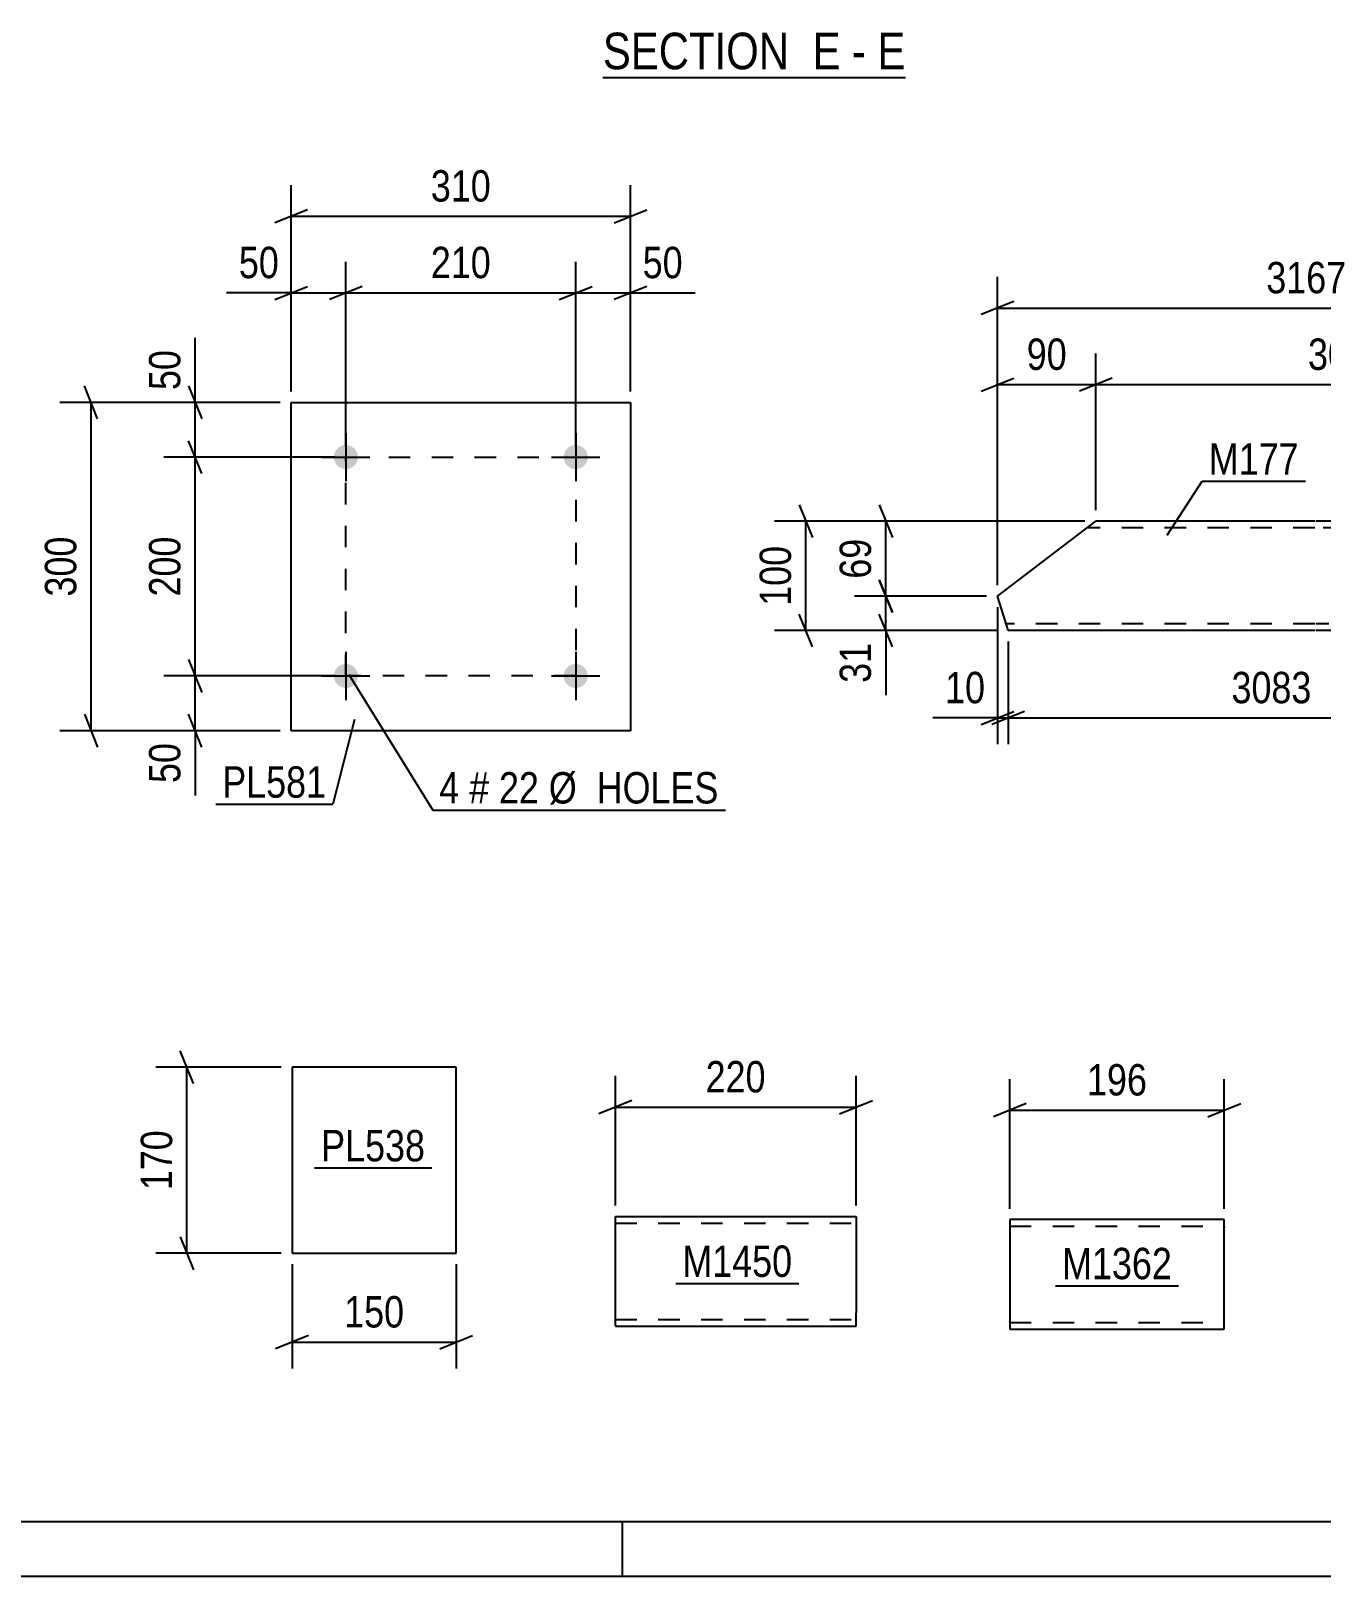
# Model space of a CAD drawing. Header units: millimetres. Extents: x 0 to 841, y 0 to 594.
# Drawn here: x 157 to 274.8, y 0 to 141.2 of the extents above; entities that cross this region are included whole.
import ezdxf

# ---------------------------------------------------------------- set-up
doc = ezdxf.new("R2010")
doc.units = ezdxf.units.MM
doc.linetypes.add('DXK_LINE_DOT2', pattern=[3.9198, 1.9599, -1.9599])
doc.styles.add('Arial Narrow', font='ARIALN.TTF', dxfattribs={"height": 0.2})

# ---------------------------------------------------------------- blocks, each defined once
blk = doc.blocks.new('Unknown-318885124-1133')
at = {"color": 5, "linetype": 'Continuous'}
for p, q in [((5, 5), (836, 5)), ((211, 0), (211, 5)), ((0, 0), (841, 0))]:
    blk.add_line(p, q, dxfattribs=at)
blk = doc.blocks.new('Unknown-318885124-15 - 6145')
at = {"color": 6, "linetype": 'Continuous'}
blk.add_line((209.22, 136.94), (236.87, 136.94), dxfattribs=at)
at = {"color": 0, "linetype": 'Continuous'}
for points in [[(227.33, 137.69), (227.33, 141.19), (209.22, 141.19), (209.22, 137.69)], [(230.93, 137.69), (230.93, 141.19), (228.38, 141.19), (228.38, 137.69)], [(233.26, 137.69), (233.26, 141.19), (231.98, 141.19), (231.98, 137.69)], [(236.87, 137.69), (236.87, 141.19), (234.31, 141.19), (234.31, 137.69)]]:
    blk.add_wipeout(points, dxfattribs=at)
at = {"color": 7, "linetype": 'Continuous', "style": 'Arial Narrow'}
for s, p in [('SECTION ', (209.22, 137.69)), ('E', (228.38, 137.69)), ('E', (234.31, 137.69)), ('-', (231.98, 137.69))]:
    blk.add_text(s, height=3.34, dxfattribs=at).set_placement(p)
blk = doc.blocks.new('Part-318885124-1617 - 1603')
at = {"color": 2, "linetype": 'Continuous'}
for p, q in [((195.82, 46.5), (180.82, 46.5)), ((180.82, 46.5), (180.82, 29.5)), ((195.82, 29.5), (195.82, 46.5)), ((180.82, 29.5), (195.82, 29.5))]:
    blk.add_line(p, q, dxfattribs=at)
blk = doc.blocks.new('Part-318885124-3892 - 3886')
at = {"color": 2, "linetype": 'Continuous'}
for p, q in [((245.28, 89.54), (254.27, 96.4)), ((274.27, 96.4), (254.27, 96.4)), ((300.34, 96.4), (274.37, 96.4)), ((300.34, 96.4), (301.71, 92)), ((301.71, 92), (294.37, 86.4)), ((246.15, 86.75), (245.28, 89.54)), ((246.23, 86.49), (246.15, 86.75)), ((246.26, 86.4), (246.23, 86.49)), ((274.27, 86.4), (246.26, 86.4)), ((294.37, 86.4), (274.37, 86.4))]:
    blk.add_line(p, q, dxfattribs=at)
at = {"color": 7, "linetype": 'DXK_LINE_DOT2'}
for p, q in [((274.27, 95.8), (253.48, 95.8)), ((300.53, 95.8), (274.37, 95.8)), ((246.05, 87.05), (246.02, 87.14)), ((274.27, 87), (246.07, 87)), ((295.16, 87), (274.37, 87))]:
    blk.add_line(p, q, dxfattribs=at)
blk = doc.blocks.new('Part-318885124-4187 - 4183')
at = {"color": 2, "linetype": 'Continuous'}
for p, q in [((246.4, 32.57), (246.4, 22.66)), ((266, 32.57), (246.4, 32.57)), ((266, 23.77), (266, 32.57)), ((246.4, 22.66), (246.4, 22.57)), ((266, 22.57), (266, 23.77)), ((246.4, 22.57), (266, 22.57))]:
    blk.add_line(p, q, dxfattribs=at)
at = {"color": 7, "linetype": 'DXK_LINE_DOT2'}
for p, q in [((246.4, 31.97), (266, 31.97)), ((266, 31.93), (266, 31.97)), ((266, 31.97), (266, 31.93)), ((266, 31.83), (266, 31.93)), ((266, 31.93), (266, 31.83)), ((246.4, 23.17), (246.4, 23.22)), ((246.4, 23.17), (266, 23.17)), ((266, 23.22), (266, 23.54)), ((266, 23.17), (266, 23.22))]:
    blk.add_line(p, q, dxfattribs=at)
blk = doc.blocks.new('Part-318885124-4209 - 4203')
at = {"color": 2, "linetype": 'Continuous'}
for p, q in [((180.74, 77.25), (180.74, 107.25)), ((180.74, 107.25), (211.74, 107.25)), ((211.74, 107.25), (211.74, 77.25)), ((211.74, 77.25), (180.74, 77.25))]:
    blk.add_line(p, q, dxfattribs=at)
blk = doc.blocks.new('Bolt-318885124-4242 - 4203')
at = {"linetype": 'Continuous'}
for points in [[(186.84, 82.25, -1), (184.64, 82.25, -1)], [(207.84, 82.25, -1), (205.64, 82.25, -1)]]:
    blk.add_hatch(color=1, dxfattribs=at).paths.add_polyline_path(points)
at = {"color": 1, "linetype": 'Continuous'}
for p, q in [((185.74, 84.45), (185.74, 80.05)), ((206.74, 84.45), (206.74, 80.05)), ((183.54, 82.25), (187.94, 82.25)), ((204.54, 82.25), (208.94, 82.25))]:
    blk.add_line(p, q, dxfattribs=at)
blk = doc.blocks.new('Bolt-318885124-4247 - 4203')
at = {"linetype": 'Continuous'}
for points in [[(186.84, 102.25, -1), (184.64, 102.25, -1)], [(207.84, 102.25, -1), (205.64, 102.25, -1)]]:
    blk.add_hatch(color=1, dxfattribs=at).paths.add_polyline_path(points)
at = {"color": 1, "linetype": 'Continuous'}
for p, q in [((185.74, 104.45), (185.74, 100.05)), ((206.74, 104.45), (206.74, 100.05)), ((183.54, 102.25), (187.94, 102.25)), ((204.54, 102.25), (208.94, 102.25))]:
    blk.add_line(p, q, dxfattribs=at)
blk = doc.blocks.new('Part-318885124-4417 - 4413')
at = {"color": 2, "linetype": 'Continuous'}
for p, q in [((210.36, 32.85), (232.35, 32.85)), ((210.36, 22.94), (210.36, 32.85)), ((232.35, 32.85), (232.35, 24.05)), ((232.35, 22.85), (232.35, 24.05)), ((210.36, 22.94), (210.36, 22.85)), ((210.36, 22.85), (232.35, 22.85))]:
    blk.add_line(p, q, dxfattribs=at)
at = {"color": 7, "linetype": 'DXK_LINE_DOT2'}
for p, q in [((210.36, 32.25), (232.35, 32.25)), ((210.36, 23.45), (210.36, 23.5)), ((210.36, 23.45), (232.35, 23.45)), ((232.35, 23.5), (232.35, 23.82)), ((232.35, 23.45), (232.35, 23.5))]:
    blk.add_line(p, q, dxfattribs=at)
blk = doc.blocks.new('Rectangle-318885124-4356 - 4203')
at = {"color": 1, "linetype": 'DXK_LINE_DOT2'}
blk.add_lwpolyline([(185.74, 102.25), (206.74, 102.25), (206.74, 82.25), (185.74, 82.25), (185.74, 102.25)], close=True, dxfattribs=at)
blk = doc.blocks.new('StraightDimension-318885124-1619 - 1603')
at = {"color": 7, "linetype": 'Continuous'}
for p, q in [((180.82, 28.5), (180.82, 18.97)), ((195.82, 28.5), (195.82, 18.97)), ((182.32, 21.97), (179.32, 20.77)), ((180.82, 21.37), (195.82, 21.37)), ((194.32, 20.77), (197.32, 21.97))]:
    blk.add_line(p, q, dxfattribs=at)
at = {"color": 0}
blk.add_wipeout([(191.66, 22.12), (191.66, 26.32), (184.98, 26.32), (184.98, 22.12)], dxfattribs=at)
at = {"color": 3, "style": 'Arial Narrow'}
blk.add_text('150', height=2.863, dxfattribs=at).set_placement((185.58, 22.72))
blk = doc.blocks.new('StraightDimension-318885124-1630 - 1603')
at = {"color": 7, "linetype": 'Continuous'}
for p, q in [((171.81, 45), (170.61, 48)), ((179.82, 46.5), (168.36, 46.5)), ((171.21, 29.5), (171.21, 46.5)), ((170.61, 31), (171.81, 28)), ((179.82, 29.5), (168.36, 29.5))]:
    blk.add_line(p, q, dxfattribs=at)
at = {"color": 0}
blk.add_wipeout([(170.46, 41.35), (166.26, 41.35), (166.26, 34.66), (170.46, 34.66)], dxfattribs=at)
at = {"color": 3, "style": 'Arial Narrow'}
blk.add_text('170', height=2.863, rotation=90.0002, dxfattribs=at).set_placement((169.86, 35.26))
blk = doc.blocks.new('StraightDimension-318885124-3895 - 3886')
at = {"color": 7, "linetype": 'Continuous'}
for p, q in [((227.16, 97.9), (228.36, 94.9)), ((253.27, 96.4), (224.91, 96.4)), ((227.76, 86.4), (227.76, 96.4)), ((228.36, 84.9), (227.16, 87.9)), ((245.26, 86.4), (224.91, 86.4))]:
    blk.add_line(p, q, dxfattribs=at)
at = {"color": 0}
blk.add_wipeout([(227.01, 94.74), (222.81, 94.74), (222.81, 88.06), (227.01, 88.06)], dxfattribs=at)
at = {"color": 3, "style": 'Arial Narrow'}
blk.add_text('100', height=2.863, rotation=90.0002, dxfattribs=at).set_placement((226.41, 88.66))
blk = doc.blocks.new('StraightDimension-318885124-3977 - 3886')
at = {"color": 7, "linetype": 'Continuous'}
for p, q in [((245.28, 88.54), (245.28, 76.01)), ((246.26, 85.4), (246.26, 76.01)), ((245.28, 78.41), (239.37, 78.41)), ((245.28, 78.41), (239.37, 78.41)), ((243.78, 77.81), (246.78, 79.01)), ((247.76, 79.01), (244.76, 77.81)), ((245.28, 78.41), (246.26, 78.41))]:
    blk.add_line(p, q, dxfattribs=at)
at = {"color": 0}
blk.add_wipeout([(244.75, 79.16), (244.75, 83.36), (239.89, 83.36), (239.89, 79.16)], dxfattribs=at)
at = {"color": 3, "style": 'Arial Narrow'}
blk.add_text('10', height=2.863, dxfattribs=at).set_placement((240.49, 79.76))
blk = doc.blocks.new('StraightDimension-318885124-4011 - 3886')
at = {"color": 7, "linetype": 'Continuous'}
for p, q in [((246.26, 85.4), (246.26, 76.01)), ((294.37, 85.4), (294.37, 76.01)), ((247.76, 79.01), (244.76, 77.81)), ((246.26, 78.41), (294.37, 78.41)), ((292.87, 77.81), (295.87, 79.01))]:
    blk.add_line(p, q, dxfattribs=at)
at = {"color": 0}
blk.add_wipeout([(274.57, 79.16), (274.57, 83.36), (266.06, 83.36), (266.06, 79.16)], dxfattribs=at)
at = {"color": 3, "style": 'Arial Narrow'}
blk.add_text('3083', height=2.863, dxfattribs=at).set_placement((266.66, 79.76))
blk = doc.blocks.new('StraightDimension-318885124-4036 - 3886')
at = {"color": 7, "linetype": 'Continuous'}
for p, q in [((234.47, 97.9), (235.67, 94.9)), ((253.27, 96.4), (232.22, 96.4)), ((235.07, 89.54), (235.07, 96.4)), ((235.67, 88.04), (234.47, 91.04)), ((244.28, 89.54), (232.22, 89.54))]:
    blk.add_line(p, q, dxfattribs=at)
at = {"color": 0}
blk.add_wipeout([(234.32, 95.4), (230.12, 95.4), (230.12, 90.54), (234.32, 90.54)], dxfattribs=at)
at = {"color": 3, "style": 'Arial Narrow'}
blk.add_text('69', height=2.863, rotation=90.0002, dxfattribs=at).set_placement((233.72, 91.14))
blk = doc.blocks.new('StraightDimension-318885124-4060 - 3886')
at = {"color": 7, "linetype": 'Continuous'}
for p, q in [((234.47, 91.04), (235.67, 88.04)), ((244.28, 89.54), (232.22, 89.54)), ((235.07, 86.4), (235.07, 89.54)), ((235.67, 84.9), (234.47, 87.9)), ((245.26, 86.4), (232.22, 86.4)), ((235.07, 86.4), (235.07, 80.49)), ((235.07, 86.4), (235.07, 80.49))]:
    blk.add_line(p, q, dxfattribs=at)
at = {"color": 0}
blk.add_wipeout([(234.32, 85.87), (230.12, 85.87), (230.12, 81.02), (234.32, 81.02)], dxfattribs=at)
at = {"color": 3, "style": 'Arial Narrow'}
blk.add_text('31', height=2.863, rotation=90.0002, dxfattribs=at).set_placement((233.72, 81.62))
blk = doc.blocks.new('StraightDimension-318885124-4144 - 3886')
at = {"color": 7, "linetype": 'Continuous'}
for p, q in [((245.28, 90.54), (245.28, 118.72)), ((301.71, 93), (301.71, 118.72)), ((246.78, 116.47), (243.78, 115.27)), ((245.28, 115.87), (301.71, 115.87)), ((300.21, 115.27), (303.21, 116.47))]:
    blk.add_line(p, q, dxfattribs=at)
at = {"color": 0}
blk.add_wipeout([(277.75, 116.62), (277.75, 120.82), (269.24, 120.82), (269.24, 116.62)], dxfattribs=at)
at = {"color": 3, "style": 'Arial Narrow'}
blk.add_text('3167', height=2.863, dxfattribs=at).set_placement((269.84, 117.22))
blk = doc.blocks.new('StraightDimension-318885124-4102 - 3886')
at = {"color": 7, "linetype": 'Continuous'}
for p, q in [((254.27, 97.4), (254.27, 111.72)), ((300.34, 97.4), (300.34, 111.72)), ((255.77, 109.47), (252.77, 108.27)), ((254.27, 108.87), (300.34, 108.87)), ((298.84, 108.27), (301.84, 109.47))]:
    blk.add_line(p, q, dxfattribs=at)
at = {"color": 0}
blk.add_wipeout([(281.56, 109.62), (281.56, 113.82), (273.05, 113.82), (273.05, 109.62)], dxfattribs=at)
at = {"color": 3, "style": 'Arial Narrow'}
blk.add_text('3063', height=2.863, dxfattribs=at).set_placement((273.65, 110.22))
blk = doc.blocks.new('StraightDimension-318885124-4126 - 3886')
at = {"color": 7, "linetype": 'Continuous'}
for p, q in [((245.28, 90.54), (245.28, 111.72)), ((254.27, 97.4), (254.27, 111.72)), ((243.78, 108.27), (246.78, 109.47)), ((245.28, 108.87), (254.27, 108.87)), ((255.77, 109.47), (252.77, 108.27))]:
    blk.add_line(p, q, dxfattribs=at)
at = {"color": 0}
blk.add_wipeout([(252.2, 109.62), (252.2, 113.82), (247.35, 113.82), (247.35, 109.62)], dxfattribs=at)
at = {"color": 3, "style": 'Arial Narrow'}
blk.add_text('90', height=2.863, dxfattribs=at).set_placement((247.95, 110.22))
blk = doc.blocks.new('StraightDimension-318885124-4189 - 4183')
at = {"color": 7, "linetype": 'Continuous'}
for p, q in [((246.4, 33.57), (246.4, 45.42)), ((266, 33.57), (266, 45.42)), ((247.9, 43.17), (244.9, 41.97)), ((246.4, 42.57), (266, 42.57)), ((264.5, 41.97), (267.5, 43.17))]:
    blk.add_line(p, q, dxfattribs=at)
at = {"color": 0}
blk.add_wipeout([(259.54, 43.32), (259.54, 47.52), (252.86, 47.52), (252.86, 43.32)], dxfattribs=at)
at = {"color": 3, "style": 'Arial Narrow'}
blk.add_text('196', height=2.863, dxfattribs=at).set_placement((253.46, 43.92))
blk = doc.blocks.new('StraightDimension-318885124-4249 - 4203')
at = {"color": 7, "linetype": 'Continuous'}
for p, q in [((180.74, 108.25), (180.74, 127.1)), ((211.74, 108.25), (211.74, 127.1)), ((182.24, 124.85), (179.24, 123.65)), ((180.74, 124.25), (211.74, 124.25)), ((210.24, 123.65), (213.24, 124.85))]:
    blk.add_line(p, q, dxfattribs=at)
at = {"color": 0}
blk.add_wipeout([(199.58, 125), (199.58, 129.2), (192.9, 129.2), (192.9, 125)], dxfattribs=at)
at = {"color": 3, "style": 'Arial Narrow'}
blk.add_text('310', height=2.863, dxfattribs=at).set_placement((193.5, 125.6))
blk = doc.blocks.new('StraightDimension-318885124-4260 - 4203')
at = {"color": 7, "linetype": 'Continuous'}
for p, q in [((163.05, 105.75), (161.85, 108.75)), ((179.74, 107.25), (159.6, 107.25)), ((162.45, 77.25), (162.45, 107.25)), ((161.85, 78.75), (163.05, 75.75)), ((179.74, 77.25), (159.6, 77.25))]:
    blk.add_line(p, q, dxfattribs=at)
at = {"color": 0}
blk.add_wipeout([(161.7, 95.59), (157.5, 95.59), (157.5, 88.91), (161.7, 88.91)], dxfattribs=at)
at = {"color": 3, "style": 'Arial Narrow'}
blk.add_text('300', height=2.863, rotation=90.0002, dxfattribs=at).set_placement((161.1, 89.51))
blk = doc.blocks.new('StraightDimension-318885124-4271 - 4203')
at = {"color": 7, "linetype": 'Continuous'}
for p, q in [((171.36, 83.75), (172.56, 80.75)), ((184.74, 82.25), (169.11, 82.25)), ((171.96, 77.25), (171.96, 82.25)), ((172.56, 75.75), (171.36, 78.75)), ((179.74, 77.25), (169.11, 77.25)), ((171.96, 77.25), (171.96, 71.34)), ((171.96, 77.25), (171.96, 71.34))]:
    blk.add_line(p, q, dxfattribs=at)
at = {"color": 0}
blk.add_wipeout([(171.21, 76.73), (167.01, 76.73), (167.01, 71.87), (171.21, 71.87)], dxfattribs=at)
at = {"color": 3, "style": 'Arial Narrow'}
blk.add_text('50', height=2.863, rotation=90.0002, dxfattribs=at).set_placement((170.61, 72.47))
blk = doc.blocks.new('StraightDimension-318885124-4284 - 4203')
at = {"color": 7, "linetype": 'Continuous'}
for p, q in [((172.56, 100.75), (171.36, 103.75)), ((184.74, 102.25), (169.11, 102.25)), ((171.96, 82.25), (171.96, 102.25)), ((171.36, 83.75), (172.56, 80.75)), ((184.74, 82.25), (169.11, 82.25))]:
    blk.add_line(p, q, dxfattribs=at)
at = {"color": 0}
blk.add_wipeout([(171.21, 95.59), (167.01, 95.59), (167.01, 88.91), (171.21, 88.91)], dxfattribs=at)
at = {"color": 3, "style": 'Arial Narrow'}
blk.add_text('200', height=2.863, rotation=90.0002, dxfattribs=at).set_placement((170.61, 89.51))
blk = doc.blocks.new('StraightDimension-318885124-4300 - 4203')
at = {"color": 7, "linetype": 'Continuous'}
for p, q in [((171.96, 107.25), (171.96, 113.16)), ((171.96, 107.25), (171.96, 113.16)), ((171.36, 108.75), (172.56, 105.75)), ((179.74, 107.25), (169.11, 107.25)), ((171.96, 102.25), (171.96, 107.25)), ((172.56, 100.75), (171.36, 103.75)), ((184.74, 102.25), (169.11, 102.25))]:
    blk.add_line(p, q, dxfattribs=at)
at = {"color": 0}
blk.add_wipeout([(171.21, 112.63), (167.01, 112.63), (167.01, 107.78), (171.21, 107.78)], dxfattribs=at)
at = {"color": 3, "style": 'Arial Narrow'}
blk.add_text('50', height=2.863, rotation=90.0002, dxfattribs=at).set_placement((170.61, 108.38))
blk = doc.blocks.new('StraightDimension-318885124-4314 - 4203')
at = {"color": 7, "linetype": 'Continuous'}
for p, q in [((180.74, 108.25), (180.74, 120.1)), ((185.74, 103.25), (185.74, 120.1)), ((180.74, 117.25), (174.83, 117.25)), ((180.74, 117.25), (174.83, 117.25)), ((179.24, 116.65), (182.24, 117.85)), ((180.74, 117.25), (185.74, 117.25)), ((187.24, 117.85), (184.24, 116.65))]:
    blk.add_line(p, q, dxfattribs=at)
at = {"color": 0}
blk.add_wipeout([(180.21, 118), (180.21, 122.2), (175.36, 122.2), (175.36, 118)], dxfattribs=at)
at = {"color": 3, "style": 'Arial Narrow'}
blk.add_text('50', height=2.863, dxfattribs=at).set_placement((175.96, 118.6))
blk = doc.blocks.new('StraightDimension-318885124-4327 - 4203')
at = {"color": 7, "linetype": 'Continuous'}
for p, q in [((185.74, 103.25), (185.74, 120.1)), ((206.74, 103.25), (206.74, 120.1)), ((187.24, 117.85), (184.24, 116.65)), ((185.74, 117.25), (206.74, 117.25)), ((205.24, 116.65), (208.24, 117.85))]:
    blk.add_line(p, q, dxfattribs=at)
at = {"color": 0}
blk.add_wipeout([(199.58, 118), (199.58, 122.2), (192.9, 122.2), (192.9, 118)], dxfattribs=at)
at = {"color": 3, "style": 'Arial Narrow'}
blk.add_text('210', height=2.863, dxfattribs=at).set_placement((193.5, 118.6))
blk = doc.blocks.new('StraightDimension-318885124-4343 - 4203')
at = {"color": 7, "linetype": 'Continuous'}
for p, q in [((206.74, 103.25), (206.74, 120.1)), ((211.74, 108.25), (211.74, 120.1)), ((205.24, 116.65), (208.24, 117.85)), ((206.74, 117.25), (211.74, 117.25)), ((213.24, 117.85), (210.24, 116.65)), ((211.74, 117.25), (217.65, 117.25)), ((211.74, 117.25), (217.65, 117.25))]:
    blk.add_line(p, q, dxfattribs=at)
at = {"color": 0}
blk.add_wipeout([(217.12, 118), (217.12, 122.2), (212.26, 122.2), (212.26, 118)], dxfattribs=at)
at = {"color": 3, "style": 'Arial Narrow'}
blk.add_text('50', height=2.863, dxfattribs=at).set_placement((212.86, 118.6))
blk = doc.blocks.new('StraightDimension-318885124-4419 - 4413')
at = {"color": 7, "linetype": 'Continuous'}
for p, q in [((210.36, 33.85), (210.36, 45.7)), ((232.35, 33.85), (232.35, 45.7)), ((211.86, 43.45), (208.86, 42.25)), ((210.36, 42.85), (232.35, 42.85)), ((230.85, 42.25), (233.85, 43.45))]:
    blk.add_line(p, q, dxfattribs=at)
at = {"color": 0}
blk.add_wipeout([(224.7, 43.6), (224.7, 47.8), (218.01, 47.8), (218.01, 43.6)], dxfattribs=at)
at = {"color": 3, "style": 'Arial Narrow'}
blk.add_text('220', height=2.863, dxfattribs=at).set_placement((218.61, 44.2))
blk = doc.blocks.new('Mark-318885124-1615 - 1603')
at = {"color": 0}
blk.add_wipeout([(192.98, 37.9), (192.98, 40.9), (183.48, 40.9), (183.48, 37.9)], dxfattribs=at)
blk.add_wipeout([(192.98, 37.9), (192.98, 40.9), (183.48, 40.9), (183.48, 37.9)], dxfattribs=at)
at = {"color": 30, "linetype": 'Continuous'}
blk.add_line((182.88, 37.3), (193.58, 37.3), dxfattribs=at)
at = {"color": 3, "style": 'Arial Narrow'}
blk.add_text('PL538', height=2.863, dxfattribs=at).set_placement((183.48, 37.9))
blk = doc.blocks.new('Mark-318885124-3888 - 3886')
at = {"color": 0}
blk.add_wipeout([(272.82, 100.65), (272.82, 103.65), (264.59, 103.65), (264.59, 100.65)], dxfattribs=at)
blk.add_wipeout([(272.82, 100.65), (272.82, 103.65), (264.59, 103.65), (264.59, 100.65)], dxfattribs=at)
at = {"color": 30, "linetype": 'Continuous'}
for p, q in [((260.77, 95.12), (263.99, 100.05)), ((263.99, 100.05), (273.42, 100.05))]:
    blk.add_line(p, q, dxfattribs=at)
at = {"color": 3, "style": 'Arial Narrow'}
blk.add_text('M177', height=2.863, dxfattribs=at).set_placement((264.59, 100.65))
blk = doc.blocks.new('Mark-318885124-4185 - 4183')
at = {"color": 0}
blk.add_wipeout([(261.23, 27.13), (261.23, 30.13), (251.18, 30.13), (251.18, 27.13)], dxfattribs=at)
blk.add_wipeout([(261.23, 27.13), (261.23, 30.13), (251.18, 30.13), (251.18, 27.13)], dxfattribs=at)
at = {"color": 30, "linetype": 'Continuous'}
blk.add_line((250.58, 26.53), (261.83, 26.53), dxfattribs=at)
at = {"color": 3, "style": 'Arial Narrow'}
blk.add_text('M1362', height=2.863, dxfattribs=at).set_placement((251.18, 27.13))
blk = doc.blocks.new('Mark-318885124-4205 - 4203')
at = {"color": 0}
blk.add_wipeout([(183.94, 71.13), (183.94, 74.13), (174.44, 74.13), (174.44, 71.13)], dxfattribs=at)
blk.add_wipeout([(183.94, 71.13), (183.94, 74.13), (174.44, 74.13), (174.44, 71.13)], dxfattribs=at)
at = {"color": 30, "linetype": 'Continuous'}
for p in [(186.52, 78.28), (173.84, 70.53)]:
    blk.add_line(p, (184.54, 70.53), dxfattribs=at)
at = {"color": 3, "style": 'Arial Narrow'}
blk.add_text('PL581', height=2.863, dxfattribs=at).set_placement((174.44, 71.13))
blk = doc.blocks.new('MarkSet-318885124-4403 - 4203')
at = {"color": 0}
for points in [[(196.1, 70.6), (196.1, 73.6), (194.27, 73.6), (194.27, 70.6)], [(198.83, 70.6), (198.83, 73.6), (197, 73.6), (197, 70.6)], [(203.38, 70.6), (203.38, 73.6), (199.73, 73.6), (199.73, 70.6)], [(219.81, 70.6), (219.81, 73.6), (204.28, 73.6), (204.28, 70.6)]]:
    blk.add_wipeout(points, dxfattribs=at)
for points in [[(196.1, 70.6), (196.1, 73.6), (194.27, 73.6), (194.27, 70.6)], [(198.83, 70.6), (198.83, 73.6), (197, 73.6), (197, 70.6)], [(203.38, 70.6), (203.38, 73.6), (199.73, 73.6), (199.73, 70.6)], [(219.81, 70.6), (219.81, 73.6), (204.28, 73.6), (204.28, 70.6)]]:
    blk.add_wipeout(points, dxfattribs=at)
at = {"color": 7, "linetype": 'Continuous'}
for p, q in [((186.02, 82.39), (193.67, 70)), ((193.67, 70), (220.41, 70))]:
    blk.add_line(p, q, dxfattribs=at)
at = {"color": 3, "style": 'Arial Narrow'}
for s, height, p in [('4', 2.86, (194.27, 70.6)), ('#', 2.86, (197, 70.6)), ('22', 2.863, (199.73, 70.6)), ('Ø  HOLES', 2.863, (204.28, 70.6))]:
    blk.add_text(s, height=height, dxfattribs=at).set_placement(p)
blk = doc.blocks.new('Mark-318885124-4415 - 4413')
at = {"color": 0}
blk.add_wipeout([(226.53, 27.34), (226.53, 30.34), (216.48, 30.34), (216.48, 27.34)], dxfattribs=at)
blk.add_wipeout([(226.53, 27.34), (226.53, 30.34), (216.48, 30.34), (216.48, 27.34)], dxfattribs=at)
at = {"color": 30, "linetype": 'Continuous'}
blk.add_line((215.88, 26.74), (227.13, 26.74), dxfattribs=at)
at = {"color": 3, "style": 'Arial Narrow'}
blk.add_text('M1450', height=2.863, dxfattribs=at).set_placement((216.48, 27.34))

msp = doc.modelspace()

# ---------------------------------------------------------------- block references
for name in ['Unknown-318885124-1133', 'Part-318885124-4209 - 4203', 'Bolt-318885124-4247 - 4203', 'Rectangle-318885124-4356 - 4203', 'Part-318885124-3892 - 3886', 'Bolt-318885124-4242 - 4203', 'Part-318885124-1617 - 1603', 'Part-318885124-4417 - 4413', 'Part-318885124-4187 - 4183']:
    msp.add_blockref(name, (0, 0))

# ---------------------------------------------------------------- next in the draw order: block references
for name in ['Unknown-318885124-15 - 6145', 'StraightDimension-318885124-4249 - 4203', 'StraightDimension-318885124-3895 - 3886', 'StraightDimension-318885124-4419 - 4413', 'StraightDimension-318885124-4189 - 4183', 'Mark-318885124-1615 - 1603', 'Mark-318885124-4415 - 4413', 'Mark-318885124-4185 - 4183', 'StraightDimension-318885124-1619 - 1603']:
    msp.add_blockref(name, (0, 0))

# ---------------------------------------------------------------- next in the draw order: block references
for name in ['StraightDimension-318885124-4260 - 4203', 'StraightDimension-318885124-3977 - 3886', 'StraightDimension-318885124-1630 - 1603']:
    msp.add_blockref(name, (0, 0))

# ---------------------------------------------------------------- next in the draw order: block references
for name in ['StraightDimension-318885124-4036 - 3886', 'StraightDimension-318885124-4011 - 3886', 'StraightDimension-318885124-4271 - 4203']:
    msp.add_blockref(name, (0, 0))

# ---------------------------------------------------------------- next in the draw order: block references
for name in ['StraightDimension-318885124-4284 - 4203', 'StraightDimension-318885124-4060 - 3886', 'Mark-318885124-4205 - 4203']:
    msp.add_blockref(name, (0, 0))

# ---------------------------------------------------------------- next in the draw order: block references
for name in ['StraightDimension-318885124-4144 - 3886', 'StraightDimension-318885124-4300 - 4203', 'MarkSet-318885124-4403 - 4203']:
    msp.add_blockref(name, (0, 0))

# ---------------------------------------------------------------- next in the draw order: block references
for name in ['StraightDimension-318885124-4314 - 4203', 'StraightDimension-318885124-4102 - 3886']:
    msp.add_blockref(name, (0, 0))

# ---------------------------------------------------------------- next in the draw order: block references
for name in ['StraightDimension-318885124-4327 - 4203', 'StraightDimension-318885124-4126 - 3886', 'Mark-318885124-3888 - 3886']:
    msp.add_blockref(name, (0, 0))

# ---------------------------------------------------------------- next in the draw order: block references
msp.add_blockref('StraightDimension-318885124-4343 - 4203', (0, 0))

doc.saveas('drawing.dxf')
